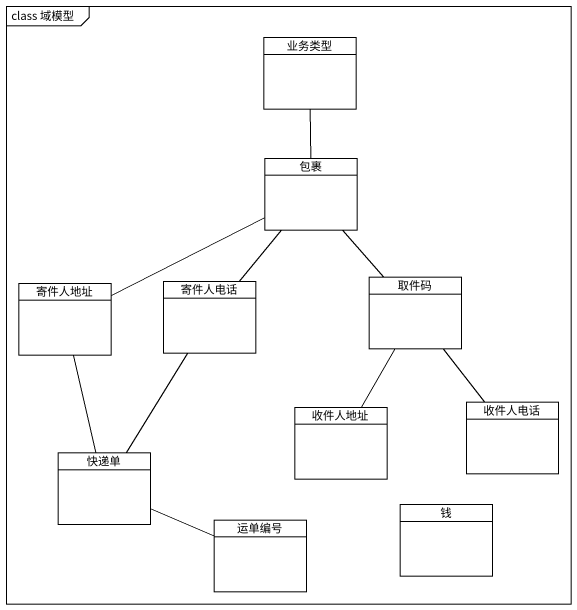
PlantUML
@startuml
mainframe class 域模型
hide circle
hide empty members
class 业务类型
class 包裹
class 取件码
class 寄件人地址
class 寄件人电话
class 收件人地址
class 收件人电话
class 快递单
class 钱
class 运单编号
业务类型 -- 包裹
包裹 -- 取件码
包裹 -left- 寄件人地址
包裹 -- 寄件人电话
取件码 -- 收件人地址
取件码 -- 收件人电话
寄件人地址 -- 快递单
寄件人电话 -- 快递单
快递单 -right- 运单编号
@enduml
